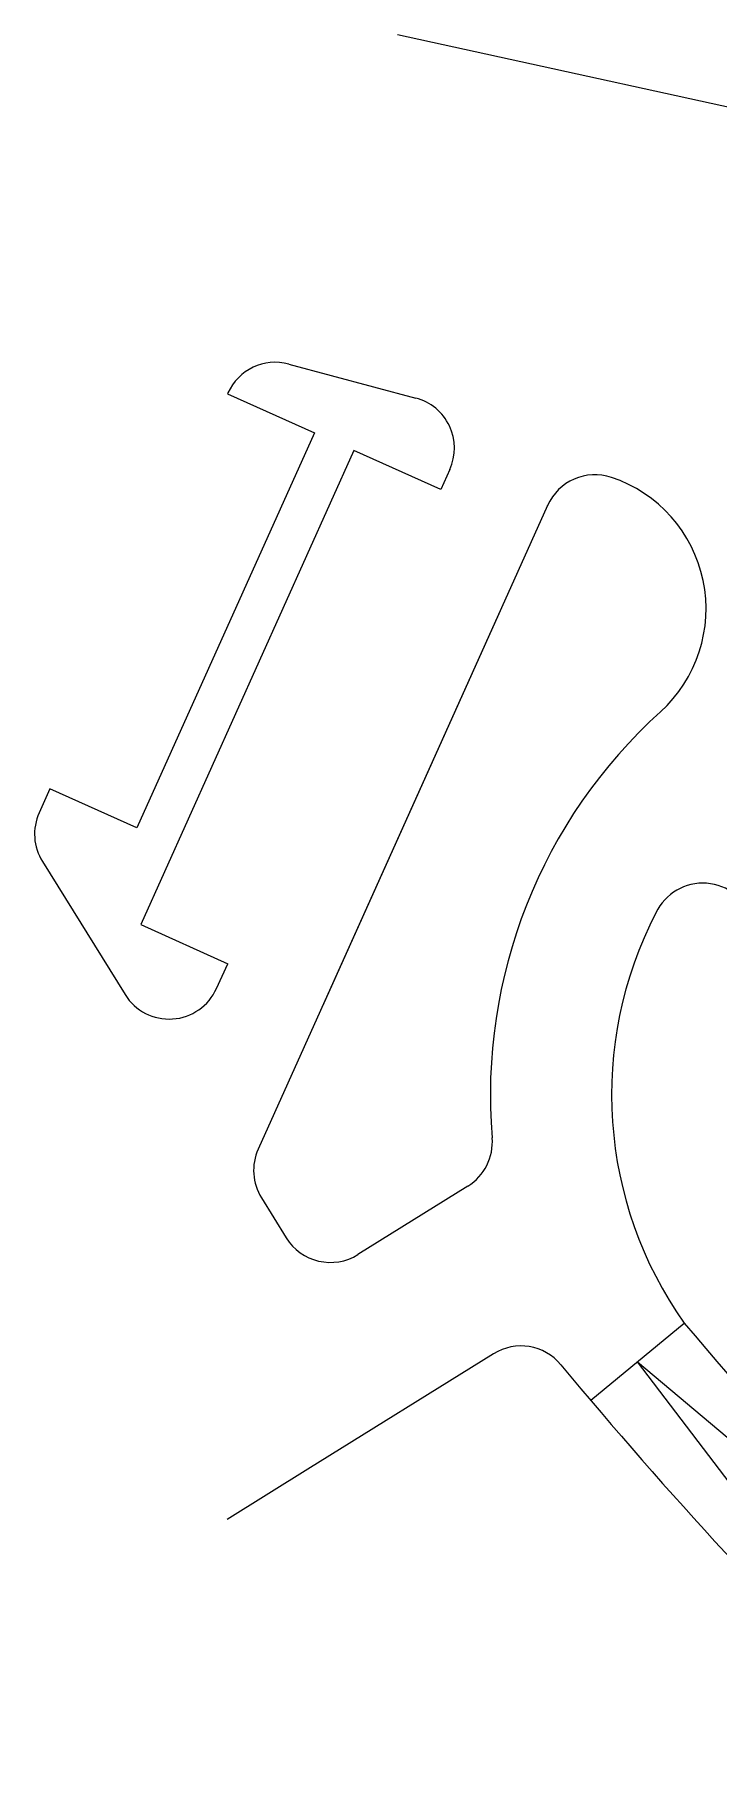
# Model space of a CAD drawing. Extents: x 1962160 to 37842216, y -162679 to 2997677.
# Drawn here: x 37371987 to 37411478, y 2558473 to 2658260 of the extents above; entities that cross this region are included whole.
import ezdxf

# ---------------------------------------------------------------- set-up
doc = ezdxf.new("R2010")
doc.units = 0
doc.header["$LTSCALE"] = 1000
doc.layers.get('0').update_dxf_attribs({"color": 8})
for name, color, linetype in [('A-道路', 8, 'Continuous'), ('DIM', 8, 'Continuous'), ('G-ACCS', 8, 'Continuous')]:
    doc.layers.add(name, color=color, linetype=linetype)

# ---------------------------------------------------------------- blocks, each defined once
blk = doc.blocks.new('总体道路0521')
at = {"layer": 'A-道路'}
blk.add_line((35647757.65, 2918525.114), (35647747.463, 2918502.469), dxfattribs=at)
at = {"layer": 'G-ACCS'}
for p, q in [((35647745.517, 2918539.54), (35647752.859, 2918537.58)), ((35647760.468, 2918531.38), (35647743.755, 2918494.225)), ((35647760.452, 2918531.343), (35647760.468, 2918531.38)), ((35647731.293, 2918510.821), (35647736.066, 2918503.148)), ((35647741.349, 2918503.502), (35647741.992, 2918504.931)), ((35647743.943, 2918491.411), (35647745.377, 2918489.104)), ((35647755.86, 2918492.09), (35647749.509, 2918488.14)), ((35647762.955, 2918479.729), (35647768.355, 2918484.184)), ((35647757.342, 2918482.413), (35647746.629, 2918475.75)), ((35647746.629, 2918475.75), (35647741.959, 2918472.845))]:
    blk.add_line(p, q, dxfattribs=at)
for points in [[(35647751.804, 2918558.557), (35647777.659, 2918552.896)], [(35647742.007, 2918537.873), (35647741.987, 2918537.828), (35647747.003, 2918535.572), (35647736.747, 2918512.773), (35647731.731, 2918515.029), (35647731.105, 2918513.636)], [(35647754.821, 2918533.45), (35647754.299, 2918532.29), (35647749.283, 2918534.546), (35647736.976, 2918507.187), (35647741.992, 2918504.931)], [(35647784.96, 2918456.613), (35647765.655, 2918481.957), (35647789.741, 2918461.726)]]:
    blk.add_lwpolyline(points, dxfattribs=at)
for centre, radius, start, end in [((35647744.743, 2918536.642), 3, 75.04821, 155.78047), ((35647752.085, 2918534.681), 3, 335.78047, 75.04821), ((35647763.204, 2918530.149), 3, 71.49636, 155.78047), ((35647761.617, 2918525.408), 8, 312.11084, 71.49636), ((35647786.969, 2918497.362), 29.806, 132.11084, 184.76354), ((35647733.841, 2918512.406), 3, 155.78047, 211.87986), ((35647769.436, 2918506.581), 3, 17.06437, 154.69804), ((35647786.969, 2918497.362), 22.806, 152.58368, 215.29643), ((35647738.613, 2918504.733), 3, 211.87986, 335.78047), ((35647754.276, 2918494.637), 3, 301.87999, 4.76354), ((35647746.491, 2918492.995), 3, 155.78047, 211.85798), ((35647747.925, 2918490.687), 3, 211.85798, 301.87999), ((35647972.515, 2918657.183), 267.6, 220.27665, 226.92072), ((35647758.926, 2918479.865), 3, 39.69872, 121.87999), ((35647972.515, 2918657.183), 274.6, 219.69872, 231.73931)]:
    blk.add_arc(centre, radius, start, end, dxfattribs=at)
blk = doc.blocks.new('A$C06ac024f')
at = {"xscale": 1000, "yscale": 1000, "zscale": 1000}
blk.add_blockref('总体道路0521', (-35647972511, -2918657177), dxfattribs=at)

msp = doc.modelspace()

# ---------------------------------------------------------------- block references
at = {"layer": 'DIM', "ltscale": 10}
msp.add_blockref('A$C06ac024f', (37613657.1, 2756879.8), dxfattribs=at)

doc.saveas('drawing.dxf')
